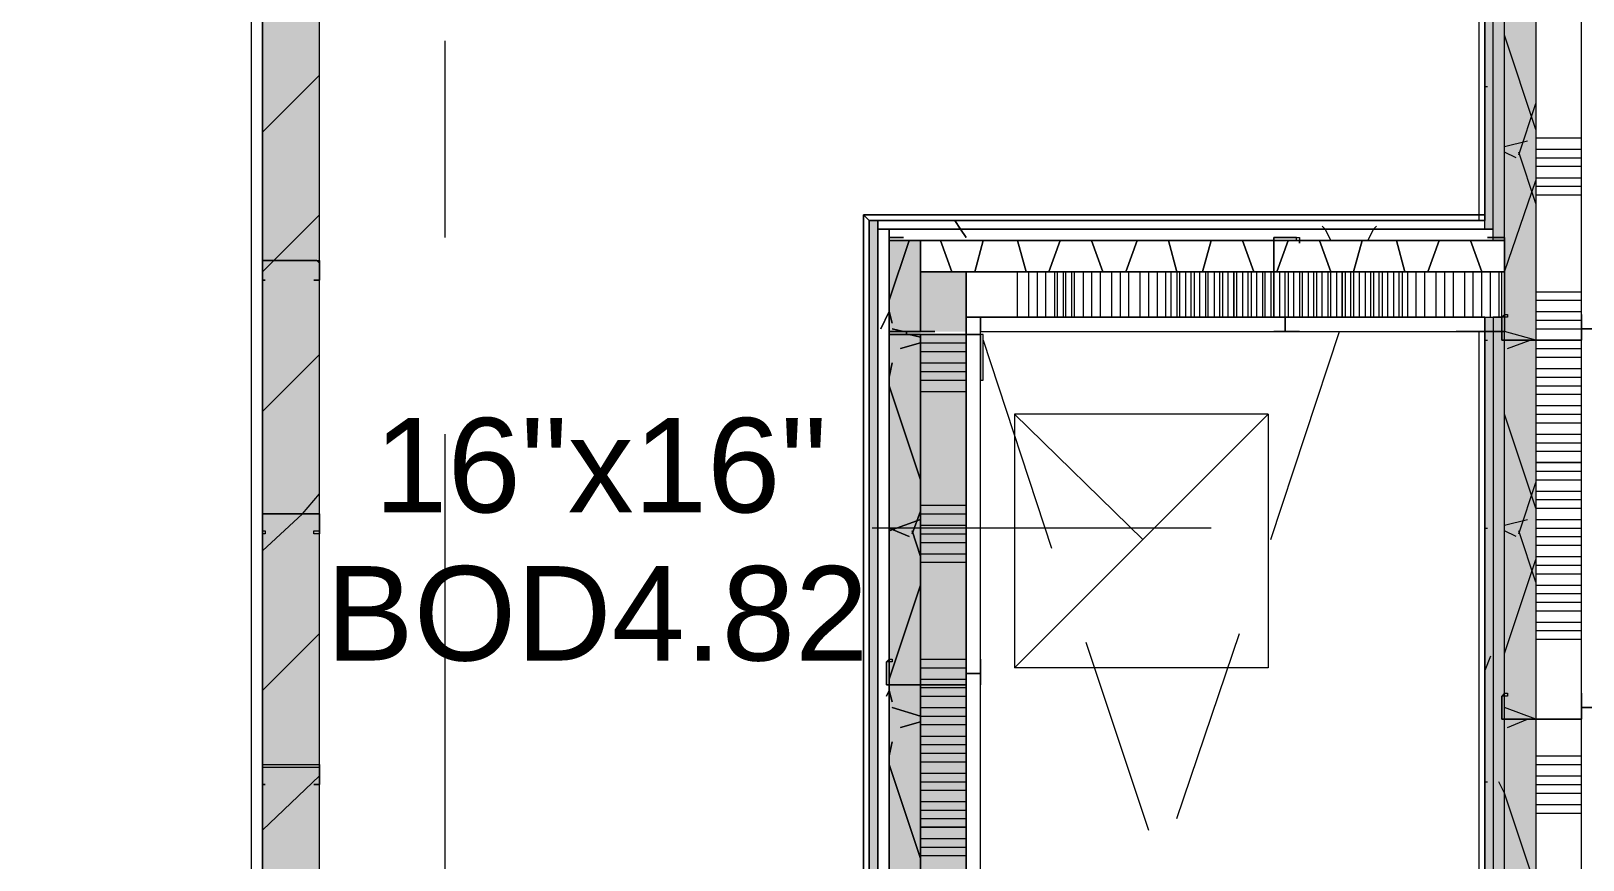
# Model space of a CAD drawing. Header units: metres. Extents: x -2 to 207, y -8 to 52.
# Drawn here: x 20.946 to 23.442, y 24.608 to 25.941 of the extents above; entities that cross this region are included whole.
import ezdxf

# ---------------------------------------------------------------- set-up
doc = ezdxf.new("R2010")
doc.units = ezdxf.units.M
doc.layers.add('HVAC - Ductos', color=5, linetype='Continuous', lineweight=0)
doc.layers.add('PDF_Text', color=7, linetype='Continuous', lineweight=0)
doc.layers.add('PDF_Geometry', color=7, linetype='Continuous', lineweight=0, true_color=0xaaaaaa)
doc.layers.add('PDF_Solid Fills', color=7, linetype='Continuous', lineweight=0, true_color=0xffffff)
doc.styles.add('PDF Helvetica', font='')
doc.styles.get('PDF Helvetica').set_extended_font_data('Helvetica')

msp = doc.modelspace()

# ---------------------------------------------------------------- hatches: boundary and pattern name
at = {"layer": 'PDF_Solid Fills', "lineweight": 0, "transparency": 33554559}
h = msp.add_hatch(color=256, dxfattribs=at)
h.paths.add_polyline_path([(21.4096, 26.1954), (21.318, 26.1954), (21.318, 23.5839), (21.4096, 23.5839)])
h.paths.add_polyline_path([(21.4096, 26.3145), (21.4096, 32.1241), (21.318, 32.1241), (21.318, 26.3145)])
h = msp.add_hatch(color=256, dxfattribs=at)
h.paths.add_polyline_path([(23.3156, 24.2253), (23.366, 24.2253), (23.366, 29.2606), (23.3156, 29.2606)])
h.paths.add_polyline_path([(23.366, 24.2207), (23.3156, 24.2207), (23.3156, 23.5793), (23.366, 23.5793)])
h = msp.add_hatch(color=256, dxfattribs=at)
h.paths.add_polyline_path([(23.2973, 25.6043), (23.3156, 25.6043), (23.3156, 29.2102), (23.2973, 29.2102)])
h.paths.add_polyline_path([(23.311, 25.4807), (23.2973, 25.4807), (23.2973, 23.6526), (23.3156, 23.6526), (23.3156, 25.4577), (23.311, 25.4577)])
h = msp.add_hatch(color=256, dxfattribs=at)
h.paths.add_polyline_path([(23.2973, 25.6227), (23.2973, 29.1918), (23.2836, 29.1918), (23.2836, 25.6227)])
h.paths.add_polyline_path([(23.2973, 25.4807), (23.2836, 25.4807), (23.2836, 23.6526), (23.2973, 23.6526)])
h = msp.add_hatch(color=256, dxfattribs=at)
h.paths.add_polyline_path([(22.3076, 23.5334), (22.3076, 25.6364), (22.2939, 25.6364), (22.2939, 23.5334)])
h.paths.add_polyline_path([(22.3076, 23.5288), (22.2939, 23.5288), (22.2939, 23.5152), (22.3076, 23.5152)])
h = msp.add_hatch(color=256, dxfattribs=at)
h.paths.add_polyline_path([(22.3076, 23.5334), (22.3076, 25.6364), (22.2939, 25.6364), (22.2939, 23.5334)])
h.paths.add_polyline_path([(22.3076, 23.5288), (22.2939, 23.5288), (22.2939, 23.5152), (22.3076, 23.5152)])
h = msp.add_hatch(color=256, dxfattribs=at)
h.paths.add_polyline_path([(22.326, 25.4577), (22.3763, 25.4577), (22.3763, 25.6043), (22.326, 25.6043)])
h.paths.add_polyline_path([(22.3763, 24.2757), (22.326, 24.2757), (22.326, 23.5792), (22.3763, 23.5792), (22.3763, 23.6755), (22.3535, 23.68), (22.3763, 23.68)])
h.paths.add_polyline_path([(22.326, 24.2802), (22.3763, 24.2802), (22.3763, 25.4532), (22.326, 25.4532)])
h = msp.add_hatch(color=256, dxfattribs=at)
h.paths.add_polyline_path([(22.326, 24.2802), (22.3763, 24.2802), (22.3763, 25.6043), (22.326, 25.6043)])
h.paths.add_polyline_path([(22.3763, 24.2757), (22.326, 24.2757), (22.326, 23.5792), (22.3763, 23.5792), (22.3763, 23.6755), (22.3535, 23.68), (22.3763, 23.68)])
h = msp.add_hatch(color=256, dxfattribs=at)
h.paths.add_polyline_path([(22.3763, 25.4577), (22.4497, 25.4577), (22.4497, 25.5539), (22.3763, 25.5539)])
h.paths.add_polyline_path([(22.3763, 23.6526), (22.4497, 23.6526), (22.4497, 25.4532), (22.3763, 25.4532)])
h = msp.add_hatch(color=256, dxfattribs=at)
h.paths.add_polyline_path([(22.3763, 25.4577), (22.4497, 25.4577), (22.4497, 25.5539), (22.3763, 25.5539)])
h.paths.add_polyline_path([(22.3763, 23.6526), (22.4497, 23.6526), (22.4497, 25.4532), (22.3763, 25.4532)])

# ---------------------------------------------------------------- linework, layer by layer
at = {"layer": 'HVAC - Ductos', "lineweight": 0}
msp.add_lwpolyline([(22.8437, 25.1416), (22.2985, 25.1416)], dxfattribs=at)
at = {"layer": 'PDF_Geometry', "lineweight": 0}
for points in [[(22.2939, 23.5288), (22.2939, 23.4968), (23.2836, 23.4968), (25.7577, 23.4968), (25.941, 23.4968), (25.941, 32.0737), (25.941, 32.257), (22.468, 32.257), (22.468, 32.0737), (22.468, 29.3568), (22.468, 29.1781), (23.2836, 29.1781), (23.2836, 25.6364), (22.4725, 25.6364), (22.2939, 25.6364), (22.2939, 23.68), (22.2939, 23.6205), (22.2939, 23.5334)], [(22.468, 32.0737), (22.0098, 32.0737), (22.468, 32.0737), (22.0098, 32.0737), (22.0098, 32.0646), (22.4589, 32.0646), (22.4589, 29.169), (23.2744, 29.169), (23.2744, 25.6364)], [(25.7851, 25.9572), (25.7851, 24.7155), (25.7851, 24.6148), (25.7851, 23.6526), (25.7668, 23.6526), (25.7577, 23.6526), (23.4668, 23.6526), (23.4393, 23.6526), (23.4393, 23.68), (23.4393, 29.3338)], [(23.366, 29.2606), (23.366, 23.68), (23.366, 23.6526), (23.366, 23.6342), (23.366, 23.5792), (25.7577, 23.5792), (25.7668, 23.5792), (25.7851, 23.5792), (25.8585, 23.5792), (25.8585, 24.0237), (25.8585, 24.6148), (25.8585, 24.7155), (25.8585, 25.2424), (25.8585, 24.7155), (25.8585, 24.6148), (25.8585, 24.0237), (25.8585, 23.5792), (25.7851, 23.5792), (25.7851, 24.6148), (25.7851, 24.7155), (25.7851, 25.9572)], [(22.326, 25.6043), (22.9445, 25.6043), (23.2973, 25.6043), (23.2973, 25.6227), (22.326, 25.6227), (22.326, 25.6089), (22.326, 25.6227), (22.3076, 25.6227), (22.3076, 23.68), (22.3076, 23.6205), (22.3076, 23.5334), (22.3076, 23.6205), (22.3076, 25.6227), (22.326, 25.6227), (22.4725, 25.6227), (23.2836, 25.6227), (23.2973, 25.6227), (23.2973, 29.1918)], [(21.4096, 23.6205), (21.4096, 26.1954), (21.2997, 26.1954), (21.2997, 23.5838), (21.2997, 22.8325), (21.2997, 22.7362), (14.8486, 22.7362), (14.8486, 22.7225), (21.2997, 22.7225), (21.8678, 22.7225), (21.8678, 22.8325), (21.8495, 22.8325), (21.4096, 22.8325), (21.4096, 23.4372)], [(21.9182, 22.7408), (21.8678, 22.7408), (21.318, 22.7408), (21.3043, 22.7408), (21.3043, 23.5838), (21.318, 23.5838), (21.318, 26.1954), (21.318, 23.6205)], [(23.2836, 23.7534), (23.2836, 25.4577), (23.2836, 23.68), (23.2836, 23.6526), (22.4497, 23.6526), (22.4497, 23.6892), (22.4497, 25.4532), (22.4497, 25.5539), (22.3763, 25.5539), (22.3763, 25.4577), (22.3763, 25.6043), (22.326, 25.6043), (22.3763, 25.6043), (22.4725, 25.6043), (22.9445, 25.6043), (23.2836, 25.6043), (23.2973, 25.6043), (23.3156, 25.6043), (23.3156, 26.0534)], [(21.6112, 25.9251), (21.6112, 25.6089)], [(22.3076, 23.5334), (22.3076, 23.6205), (22.3076, 25.6364), (22.2939, 25.6364), (22.2939, 23.6205), (22.2939, 23.5334), (22.2939, 23.6205), (22.2939, 23.68), (22.2939, 23.6205), (22.2939, 23.5334), (22.2939, 23.6205), (22.2939, 23.6388), (21.9732, 23.6388), (21.9732, 23.6251), (22.2939, 23.6251), (22.2939, 23.6388), (21.9732, 23.6388), (21.9732, 23.6434), (22.2939, 23.6434), (21.9732, 23.6434), (21.4096, 23.6434)], [(22.2939, 23.68), (22.2939, 25.6364), (23.2836, 25.6364), (23.2836, 25.6456), (22.2847, 25.6456), (22.2847, 23.6388), (22.2847, 25.6456), (22.2939, 25.6364), (22.2939, 23.7534), (22.2939, 25.6364), (22.2847, 25.6456), (23.2836, 25.6456), (23.2836, 25.6364), (22.2939, 25.6364), (22.3076, 25.6364), (22.4725, 25.6364), (22.3076, 25.6364)], [(23.2836, 25.6364), (22.2939, 25.6364), (23.2836, 25.6364)], [(23.2836, 25.6364), (22.4725, 25.6364)], [(22.9445, 25.5952), (22.9445, 25.5998)], [(23.3156, 25.5539), (23.2836, 25.5539), (22.4725, 25.5539), (22.4497, 25.5539), (22.3763, 25.5539), (22.3763, 25.4577)], [(23.3156, 24.2253), (23.3156, 24.8346), (23.3156, 25.4441), (23.3156, 25.4577), (23.3156, 25.4807), (23.3156, 25.5539), (23.3156, 25.4807), (23.3156, 25.5539), (22.4497, 25.5539), (22.4497, 25.4807), (22.4725, 25.4807), (23.2836, 25.4807), (23.2973, 25.4807), (23.2973, 25.4577), (23.2973, 23.68), (23.2973, 23.6526)], [(23.3156, 23.6755), (23.3156, 23.6526), (23.3156, 23.5792), (23.2836, 23.5792), (22.3763, 23.5792), (22.3763, 23.6526), (22.3763, 23.68), (22.3763, 23.6892), (22.3763, 25.4532), (22.3763, 23.6892), (22.3763, 23.68), (22.3763, 23.6526), (22.4497, 23.6526), (22.4497, 23.68), (22.4497, 23.6892), (22.4497, 25.4532), (22.4497, 25.4807), (23.311, 25.4807), (23.2973, 25.4807)], [(22.3763, 25.4532), (22.3763, 23.6892), (22.3763, 23.68), (22.3763, 23.5792), (22.3535, 23.5792), (22.326, 23.5792), (22.326, 24.2757), (22.326, 23.5288), (22.3076, 23.5288), (22.3076, 23.5152), (23.2836, 23.5152)], [(22.326, 25.4577), (22.326, 24.8897), (22.326, 24.2802)], [(22.4725, 25.4577), (23.2836, 25.4577), (23.2836, 23.68), (22.4725, 23.68), (22.4725, 23.6892), (22.4725, 25.4532)], [(22.4771, 25.4441), (22.5871, 25.1095)], [(22.9399, 25.1233), (23.0499, 25.4577)], [(22.9811, 25.4577), (22.9857, 25.4577), (22.9811, 25.4577)], [(22.9811, 25.4577), (22.9857, 25.4577), (22.9811, 25.4577)], [(23.2744, 25.4577), (23.2744, 23.68)], [(21.6112, 25.2928), (21.6112, 24.0237)], [(22.7887, 24.6743), (22.8895, 24.9721)], [(22.6421, 24.9583), (22.7429, 24.656)], [(22.4725, 24.9263), (22.4725, 24.9309), (22.4725, 24.9263)], [(22.3535, 24.8897), (22.3581, 24.8897)]]:
    msp.add_lwpolyline(points, dxfattribs=at)
for points in [[(23.2836, 29.1781), (23.2836, 25.6364)], [(22.2939, 25.6364), (22.2939, 23.6205), (22.2939, 23.5334), (22.2939, 23.6205)], [(22.3076, 25.6227), (23.2836, 25.6227), (23.2836, 25.6364), (22.3076, 25.6364)], [(22.326, 25.4577), (22.3993, 25.4577), (22.326, 25.4577), (22.326, 25.6089)], [(22.3489, 25.6089), (22.326, 25.6089)], [(22.9629, 25.4807), (22.9629, 25.4577), (22.9445, 25.4577), (22.9811, 25.4577), (22.9765, 25.4577), (22.9811, 25.4577), (22.9445, 25.4577), (22.9629, 25.4577), (22.9629, 25.4807), (22.9445, 25.4807), (22.9445, 25.6043), (22.9445, 25.6089), (22.9811, 25.6089), (22.9857, 25.6089), (22.9857, 25.6043), (22.9857, 25.5998), (22.9857, 25.6043), (22.9811, 25.6043), (22.9811, 25.6089), (22.9445, 25.6089), (22.9445, 25.6043), (22.9445, 25.4807), (22.9857, 25.4807)], [(23.3156, 25.6089), (23.2881, 25.6089), (23.3156, 25.6089), (23.3156, 25.4577), (23.2378, 25.4577), (23.3156, 25.4577)], [(23.3156, 25.6043), (22.9445, 25.6043), (22.3763, 25.6043), (22.3763, 25.5539), (23.3156, 25.5539)], [(21.318, 25.5677), (21.318, 25.5723), (21.3225, 25.5723), (21.4051, 25.5723), (21.4096, 25.5723), (21.4096, 25.5677), (21.4096, 25.5403), (21.4005, 25.5403), (21.4096, 25.5403), (21.4096, 25.5677), (21.4051, 25.5723), (21.3225, 25.5723), (21.318, 25.5723), (21.318, 25.5677), (21.318, 25.5403)], [(21.3225, 25.5403), (21.318, 25.5403)], [(23.4393, 25.4623), (23.4623, 25.4623), (23.4623, 25.4441), (23.4623, 25.4807), (23.4623, 25.4761), (23.4623, 25.4807), (23.4623, 25.4441), (23.4623, 25.4623), (23.4393, 25.4623), (23.4393, 25.4441), (23.3156, 25.4441), (23.311, 25.4441), (23.311, 25.4807), (23.3156, 25.4852), (23.3202, 25.4852), (23.3202, 25.4807), (23.3156, 25.4807), (23.311, 25.4807), (23.311, 25.4441), (23.3156, 25.4441), (23.4393, 25.4441), (23.4393, 25.4852)], [(22.4497, 23.68), (22.4725, 23.68), (22.4725, 23.6892), (22.4725, 25.4532), (22.4725, 25.4807), (22.4497, 25.4807), (22.4497, 25.4532), (22.4497, 23.6892)], [(22.4725, 25.4807), (22.4725, 25.4577), (23.2836, 25.4577), (23.2836, 25.4807)], [(23.2836, 25.4577), (23.2836, 25.4807)], [(22.326, 25.4577), (22.326, 24.8897), (22.326, 24.2802), (22.326, 24.8897)], [(22.326, 25.4532), (22.326, 25.4303), (22.326, 25.4532), (22.4725, 25.4532), (22.4725, 25.3798), (22.4771, 25.3798), (22.4771, 25.4532)], [(21.318, 25.1646), (21.3225, 25.1646), (21.4051, 25.1646), (21.4096, 25.1646), (21.4096, 25.1325), (21.4005, 25.1325), (21.4005, 25.137), (21.4096, 25.137), (21.4096, 25.1646), (21.4051, 25.1646), (21.3225, 25.1646), (21.318, 25.1646), (21.318, 25.137), (21.3225, 25.137), (21.3225, 25.1325), (21.318, 25.1325)], [(22.4497, 24.9079), (22.4725, 24.9079), (22.4725, 24.8897), (22.4725, 24.9263), (22.4725, 24.9217), (22.4725, 24.9263), (22.4725, 24.8897), (22.4725, 24.9079), (22.4497, 24.9079), (22.4497, 24.8897), (22.326, 24.8897), (22.3214, 24.8897), (22.3214, 24.9263), (22.326, 24.9309), (22.3305, 24.9309), (22.3305, 24.9263), (22.326, 24.9263), (22.3214, 24.9263), (22.3214, 24.8897), (22.326, 24.8897), (22.4497, 24.8897), (22.4497, 24.9309)], [(23.4393, 24.853), (23.4623, 24.853), (23.4623, 24.8346), (23.4623, 24.8713), (23.4623, 24.8667), (23.4623, 24.8713), (23.4623, 24.8346), (23.4623, 24.853), (23.4393, 24.853), (23.4393, 24.8346), (23.3156, 24.8346), (23.311, 24.8346), (23.311, 24.8713), (23.3156, 24.8759), (23.3202, 24.8759), (23.3202, 24.8713), (23.3156, 24.8713), (23.311, 24.8713), (23.311, 24.8346), (23.3156, 24.8346), (23.4393, 24.8346), (23.4393, 24.8759)], [(21.318, 24.7568), (21.318, 24.7614), (21.3225, 24.7614), (21.4051, 24.7614), (21.4096, 24.7614), (21.4096, 24.7568), (21.4096, 24.7292), (21.4005, 24.7292), (21.4096, 24.7292), (21.4096, 24.7568), (21.4051, 24.7568), (21.3225, 24.7568), (21.318, 24.7568), (21.318, 24.7292)], [(21.3225, 24.7292), (21.318, 24.7292)]]:
    msp.add_lwpolyline(points, close=True, dxfattribs=at)
at = {"layer": 'PDF_Geometry', "color": 254, "lineweight": 0, "true_color": 0xdddddd}
for points in [[(23.366, 25.783), (23.3156, 25.9342)], [(23.3385, 25.7418), (23.366, 25.8243)], [(23.3156, 25.7556), (23.3523, 25.7647)], [(23.334, 25.7372), (23.3156, 25.7464)], [(23.366, 25.6639), (23.3385, 25.7464)], [(23.3156, 25.5539), (23.366, 25.7006)], [(23.3202, 25.4303), (23.3569, 25.4441), (23.366, 25.4441), (23.3156, 25.4577)], [(23.366, 25.1737), (23.3156, 25.3249)], [(23.3385, 25.1325), (23.366, 25.2149)], [(23.3156, 25.1462), (23.3523, 25.1554)], [(23.334, 25.1279), (23.3156, 25.137)], [(23.366, 25.0545), (23.3385, 25.137)], [(23.3156, 24.94), (23.366, 25.0912)], [(23.3569, 24.8346), (23.366, 24.8346), (23.3156, 24.853)], [(23.3202, 24.8209), (23.3523, 24.8346)], [(23.366, 24.5643), (23.3156, 24.7155)]]:
    msp.add_lwpolyline(points, dxfattribs=at)
at = {"layer": 'PDF_Geometry', "color": 254, "lineweight": 0, "true_color": 0xd4d4d4}
for points in [[(21.318, 25.7785), (21.4096, 25.8701)], [(21.318, 25.5539), (21.3363, 25.5723), (21.4096, 25.6456)], [(21.318, 25.3294), (21.4096, 25.4211)], [(21.318, 25.1049), (21.3821, 25.1646), (21.4096, 25.1966)], [(21.318, 24.8805), (21.4096, 24.9721)], [(21.318, 24.656), (21.4096, 24.743)]]:
    msp.add_lwpolyline(points, dxfattribs=at)
at = {"layer": 'PDF_Geometry', "color": 254, "lineweight": 0, "true_color": 0xeaeaea}
for points in [[(23.2836, 25.8518), (23.2881, 25.8518)], [(23.366, 25.7693), (23.4393, 25.7693)], [(23.366, 25.751), (23.4393, 25.751)], [(23.366, 25.7372), (23.4393, 25.7372)], [(23.366, 25.7235), (23.4393, 25.7235)], [(23.366, 25.7052), (23.4393, 25.7052)], [(23.366, 25.6914), (23.4393, 25.6914)], [(23.366, 25.6777), (23.4393, 25.6777)], [(22.5322, 25.4807), (22.5322, 25.5539)], [(22.5505, 25.4807), (22.5505, 25.5539)], [(22.5642, 25.4807), (22.5642, 25.5539)], [(22.5779, 25.4807), (22.5779, 25.5539)], [(22.5917, 25.5539), (22.5917, 25.4807)], [(22.5963, 25.4807), (22.5963, 25.5539)], [(22.6054, 25.5539), (22.6054, 25.4807)], [(22.61, 25.4807), (22.61, 25.5539)], [(22.6192, 25.5539), (22.6192, 25.4807)], [(22.6238, 25.4807), (22.6238, 25.5539)], [(22.6376, 25.5539), (22.6376, 25.4807)], [(22.6512, 25.5539), (22.6512, 25.4807)], [(22.665, 25.5539), (22.665, 25.4807)], [(22.6834, 25.5539), (22.6834, 25.4807)], [(22.6971, 25.5539), (22.6971, 25.4807)], [(22.7108, 25.5539), (22.7108, 25.4807)], [(22.7292, 25.5539), (22.7292, 25.4807)], [(22.7429, 25.5539), (22.7429, 25.4807)], [(22.7566, 25.5539), (22.7566, 25.4807)], [(22.7704, 25.5539), (22.7704, 25.4807)], [(22.7796, 25.4807), (22.7796, 25.5539)], [(22.7887, 25.5539), (22.7887, 25.4807)], [(22.7933, 25.4807), (22.7933, 25.5539)], [(22.8025, 25.5539), (22.8025, 25.4807)], [(22.8117, 25.4807), (22.8117, 25.5539)], [(22.8162, 25.5539), (22.8162, 25.4807)], [(22.8254, 25.4807), (22.8254, 25.5539)], [(22.8345, 25.5539), (22.8345, 25.4807)], [(22.8391, 25.4807), (22.8391, 25.5539)], [(22.8483, 25.5539), (22.8483, 25.4807)], [(22.8574, 25.4807), (22.8574, 25.5539)], [(22.862, 25.5539), (22.862, 25.4807)], [(22.8712, 25.4807), (22.8712, 25.5539)], [(22.8849, 25.4807), (22.8849, 25.5539)], [(22.8941, 25.5539), (22.8941, 25.4807)], [(22.9033, 25.4807), (22.9033, 25.5539)], [(22.9079, 25.5539), (22.9079, 25.4807)], [(22.917, 25.4807), (22.917, 25.5539)], [(22.9262, 25.5539), (22.9262, 25.4807)], [(22.9307, 25.4807), (22.9307, 25.5539)], [(22.9399, 25.5539), (22.9399, 25.4807)], [(22.9445, 25.4807), (22.9445, 25.5539)], [(22.9537, 25.5539), (22.9537, 25.4807)], [(22.9629, 25.4807), (22.9629, 25.5539)], [(22.9674, 25.5539), (22.9674, 25.4807)], [(22.9765, 25.4807), (22.9765, 25.5539)], [(22.9857, 25.5539), (22.9857, 25.4807)], [(22.9903, 25.4807), (22.9903, 25.5539)], [(22.9995, 25.5539), (22.9995, 25.4807)], [(23.0087, 25.4807), (23.0087, 25.5539)], [(23.0132, 25.5539), (23.0132, 25.4807)], [(23.0224, 25.4807), (23.0224, 25.5539)], [(23.0315, 25.5539), (23.0315, 25.4807)], [(23.0361, 25.4807), (23.0361, 25.5539)], [(23.0453, 25.5539), (23.0453, 25.4807)], [(23.059, 25.5539), (23.059, 25.4807)], [(23.0682, 25.4807), (23.0682, 25.5539)], [(23.0728, 25.5539), (23.0728, 25.4807)], [(23.082, 25.4807), (23.082, 25.5539)], [(23.0911, 25.5539), (23.0911, 25.4807)], [(23.1003, 25.4807), (23.1003, 25.5539)], [(23.1049, 25.5539), (23.1049, 25.4807)], [(23.114, 25.4807), (23.114, 25.5539)], [(23.1186, 25.5539), (23.1186, 25.4807)], [(23.1277, 25.4807), (23.1277, 25.5539)], [(23.1369, 25.5539), (23.1369, 25.4807)], [(23.1461, 25.4807), (23.1461, 25.5539)], [(23.1507, 25.5539), (23.1507, 25.4807)], [(23.1598, 25.4807), (23.1598, 25.5539)], [(23.1736, 25.4807), (23.1736, 25.5539)], [(23.1874, 25.4807), (23.1874, 25.5539)], [(23.2056, 25.4807), (23.2056, 25.5539)], [(23.2194, 25.4807), (23.2194, 25.5539)], [(23.2332, 25.4807), (23.2332, 25.5539)], [(23.2514, 25.4807), (23.2514, 25.5539)], [(23.2652, 25.4807), (23.2652, 25.5539)], [(23.279, 25.4807), (23.279, 25.5539)], [(23.2927, 25.4807), (23.2927, 25.5539)], [(23.3064, 25.5539), (23.3064, 25.4807)], [(23.311, 25.4807), (23.311, 25.5539)], [(23.366, 25.5219), (23.4393, 25.5219)], [(23.366, 25.5081), (23.4393, 25.5081)], [(23.366, 25.4898), (23.4393, 25.4898)], [(23.366, 25.4761), (23.4393, 25.4761)], [(23.366, 25.4623), (23.4393, 25.4623)], [(22.3763, 25.4532), (22.4497, 25.4532)], [(22.3763, 25.4395), (22.4497, 25.4395)], [(23.2836, 25.4441), (23.2881, 25.4441)], [(23.366, 25.4441), (23.4393, 25.4441)], [(22.3763, 25.4257), (22.4497, 25.4257)], [(23.366, 25.4303), (23.4393, 25.4303)], [(23.366, 25.4165), (23.4393, 25.4165)], [(22.3763, 25.4074), (22.4497, 25.4074)], [(22.3763, 25.3936), (22.4497, 25.3936)], [(23.366, 25.3982), (23.4393, 25.3982)], [(23.366, 25.3844), (23.4393, 25.3844)], [(22.3763, 25.3798), (22.4497, 25.3798)], [(22.3763, 25.3615), (22.4497, 25.3615)], [(23.366, 25.3707), (23.4393, 25.3707)], [(23.366, 25.357), (23.4393, 25.357)], [(23.366, 25.3386), (23.4393, 25.3386)], [(23.366, 25.3249), (23.4393, 25.3249)], [(23.366, 25.3112), (23.4393, 25.3112)], [(23.366, 25.2928), (23.4393, 25.2928)], [(23.366, 25.279), (23.4393, 25.279)], [(23.366, 25.2654), (23.4393, 25.2654)], [(23.366, 25.2332), (23.4393, 25.2332)], [(23.366, 25.2195), (23.4393, 25.2195)], [(23.366, 25.2012), (23.4393, 25.2012)], [(23.366, 25.1874), (23.4393, 25.1874)], [(22.3763, 25.1783), (22.4497, 25.1783)], [(22.3763, 25.1646), (22.4497, 25.1646)], [(23.366, 25.1737), (23.4393, 25.1737)], [(22.3763, 25.1462), (22.4497, 25.1462)], [(23.2836, 25.1416), (23.2881, 25.1416)], [(23.366, 25.1554), (23.4393, 25.1554)], [(23.366, 25.1416), (23.4393, 25.1416)], [(22.3763, 25.1325), (22.4497, 25.1325)], [(22.3763, 25.1187), (22.4497, 25.1187)], [(23.366, 25.1279), (23.4393, 25.1279)], [(23.366, 25.1141), (23.4393, 25.1141)], [(22.3763, 25.1004), (22.4497, 25.1004)], [(22.3763, 25.0866), (22.4497, 25.0866)], [(23.366, 25.0958), (23.4393, 25.0958)], [(23.366, 25.0821), (23.4393, 25.0821)], [(23.366, 25.0683), (23.4393, 25.0683)], [(23.366, 25.05), (23.4393, 25.05)], [(23.366, 25.0363), (23.4393, 25.0363)], [(23.366, 25.0225), (23.4393, 25.0225)], [(23.366, 25.0087), (23.4393, 25.0087)], [(23.366, 24.9904), (23.4393, 24.9904)], [(23.366, 24.9767), (23.4393, 24.9767)], [(23.366, 24.9629), (23.4393, 24.9629)], [(23.2927, 24.9354), (23.2836, 24.9125)], [(22.3763, 24.9309), (22.4497, 24.9309)], [(22.3763, 24.9171), (22.4497, 24.9171)], [(22.3763, 24.8988), (22.4497, 24.8988)], [(22.3763, 24.8851), (22.4497, 24.8851)], [(22.3763, 24.8713), (22.4497, 24.8713)], [(22.3763, 24.853), (22.4497, 24.853)], [(22.3763, 24.8392), (22.4497, 24.8392)], [(22.3763, 24.8255), (22.4497, 24.8255)], [(22.3763, 24.8072), (22.4497, 24.8072)], [(22.3763, 24.7934), (22.4497, 24.7934)], [(22.3763, 24.7796), (22.4497, 24.7796)], [(22.3763, 24.7659), (22.4497, 24.7659)], [(23.366, 24.7751), (23.4393, 24.7751)], [(23.366, 24.7614), (23.4393, 24.7614)], [(22.3763, 24.7476), (22.4497, 24.7476)], [(23.366, 24.743), (23.4393, 24.743)], [(22.3763, 24.7338), (22.4497, 24.7338)], [(22.3763, 24.7201), (22.4497, 24.7201)], [(23.2836, 24.7338), (23.2881, 24.7338)], [(23.3156, 24.7155), (23.3064, 24.7338)], [(23.366, 24.7292), (23.4393, 24.7292)], [(23.366, 24.7155), (23.4393, 24.7155)], [(22.3763, 24.7018), (22.4497, 24.7018)], [(22.3763, 24.688), (22.4497, 24.688)], [(23.366, 24.6972), (23.4393, 24.6972)], [(22.3763, 24.6743), (22.4497, 24.6743)], [(23.366, 24.6834), (23.4393, 24.6834)], [(22.3763, 24.6422), (22.4497, 24.6422)], [(22.3763, 24.6285), (22.4497, 24.6285)], [(22.3763, 24.6148), (22.4497, 24.6148)]]:
    msp.add_lwpolyline(points, dxfattribs=at)
for points in [[(22.4313, 25.6364), (22.4405, 25.6227), (22.4497, 25.6089), (22.4405, 25.6227)], [(23.0224, 25.6273), (23.0269, 25.6227), (23.0361, 25.6043), (23.0269, 25.6227)], [(23.1049, 25.6227), (23.1094, 25.6273), (23.1049, 25.6227), (23.0957, 25.6043)], [(22.8803, 25.4807), (22.8803, 25.5539)], [(23.0545, 25.5539), (23.0545, 25.4807)], [(22.3122, 25.4623), (22.326, 25.4898)], [(23.4393, 25.247), (23.366, 25.247)], [(22.3214, 24.8713), (22.326, 24.8805)], [(22.4497, 24.6605), (22.3763, 24.6605)]]:
    msp.add_lwpolyline(points, close=True, dxfattribs=at)
at = {"layer": 'PDF_Geometry', "color": 254, "lineweight": 0, "true_color": 0xdddddd}
for points in [[(22.3581, 25.6043), (22.326, 25.5081)], [(22.4085, 25.6043), (22.4267, 25.5539)], [(22.4771, 25.6043), (22.4634, 25.5539)], [(22.5322, 25.6043), (22.5459, 25.5539)], [(22.6009, 25.6043), (22.5825, 25.5539)], [(22.6512, 25.6043), (22.6696, 25.5539)], [(22.7246, 25.6043), (22.7062, 25.5539)], [(22.775, 25.6043), (22.7887, 25.5539)], [(22.8437, 25.6043), (22.83, 25.5539)], [(22.8941, 25.6043), (22.9125, 25.5539)], [(22.9674, 25.6043), (22.9491, 25.5539)], [(23.0178, 25.6043), (23.0361, 25.5539)], [(23.0866, 25.6043), (23.0728, 25.5539)], [(23.1415, 25.6043), (23.1552, 25.5539)], [(23.2102, 25.6043), (23.1919, 25.5539)], [(23.2606, 25.6043), (23.279, 25.5539)], [(22.326, 25.4898), (22.3305, 25.4715)], [(22.3305, 25.4623), (22.3489, 25.4577)], [(22.3763, 25.4395), (22.3443, 25.4303)], [(22.3535, 25.4577), (22.3535, 25.4532)], [(22.3581, 25.4532), (22.3763, 25.4486)], [(22.3305, 25.4074), (22.326, 25.3844)], [(22.326, 25.3707), (22.3763, 25.2195)], [(22.3763, 25.1691), (22.3627, 25.1325)], [(22.3763, 25.1554), (22.326, 25.137)], [(22.326, 25.1416), (22.3581, 25.1279)], [(22.3627, 25.137), (22.3763, 25.0958)], [(22.3763, 25.05), (22.326, 24.8988)], [(22.326, 24.8805), (22.3305, 24.8621)], [(22.3305, 24.853), (22.3763, 24.8392)], [(22.3763, 24.83), (22.3443, 24.8209)], [(22.3305, 24.798), (22.326, 24.7751)], [(22.326, 24.7614), (22.3763, 24.6102)]]:
    msp.add_lwpolyline(points, close=True, dxfattribs=at)
at = {"layer": 'PDF_Geometry', "color": 254, "lineweight": 0, "true_color": 0xd2d2d2}
msp.add_lwpolyline([(21.4096, 25.5677), (21.4096, 25.5723)], dxfattribs=at)
at = {"layer": 'PDF_Geometry', "color": 8, "lineweight": 0, "true_color": 0x808080}
for points in [[(22.7338, 25.1233), (22.5276, 25.3249), (22.5276, 24.9171), (22.9353, 25.3249), (22.9353, 24.9171), (22.5276, 24.9171)], [(22.9353, 25.3249), (22.5276, 25.3249)]]:
    msp.add_lwpolyline(points, dxfattribs=at)

# ---------------------------------------------------------------- texts
at = {"layer": 'PDF_Text', "lineweight": 0, "char_height": 0.1519, "attachment_point": 4, "style": 'PDF Helvetica'}
for s, insert in [('16"x16"', (21.4975, 25.2418)), ('BOD4.82', (21.4196, 25.0035))]:
    msp.add_mtext(s, dxfattribs=dict(at, insert=insert))

doc.saveas('drawing.dxf')
